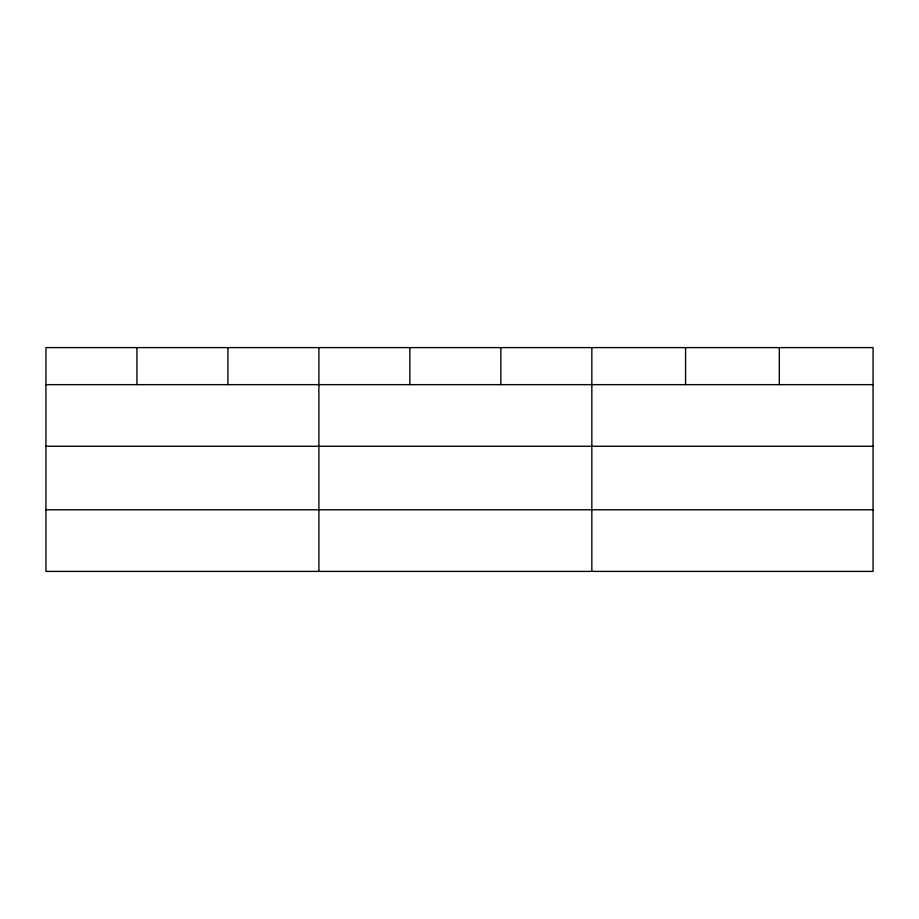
<?xml version="1.0" encoding="UTF-8"?>
<svg xmlns="http://www.w3.org/2000/svg" width="919" height="919" viewBox="0 0 919 919"><rect width="100%" height="100%" fill="white"/><g stroke="black" fill="none" stroke-linecap="round" stroke-linejoin="round"><path stroke-width="1.38" d="M873.05 446.266L873.05 347.6L45.95 347.6L45.95 571.4L873.05 571.4L873.05 446.266L45.95 446.266M45.95 384.647L873.05 384.647M45.95 509.769L873.05 509.769M779.312 347.6L779.312 384.647M685.574 347.6L685.574 384.647M591.836 347.6L591.836 571.4M500.855 347.6L500.855 384.647M409.874 347.6L409.874 384.647M318.893 347.6L318.893 571.4M227.912 347.6L227.912 384.647M136.931 347.6L136.931 384.647"/></g></svg>
